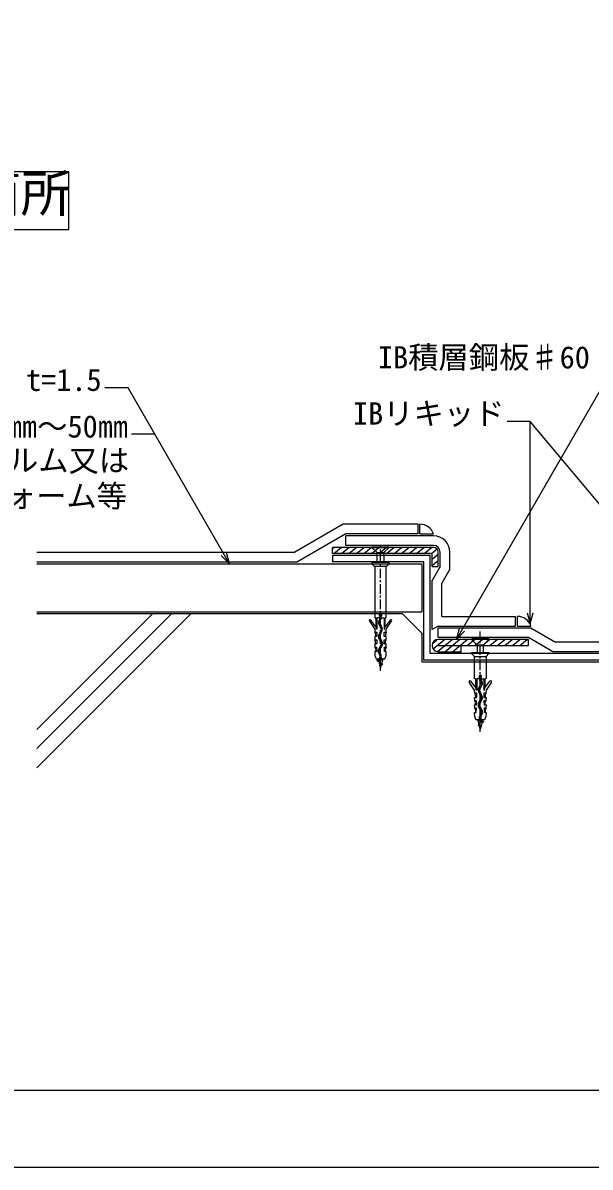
# Model space of a CAD drawing. Units: millimetres, scale not verified. Extents: x -840 to 5880, y -594 to 4158.
# Drawn here: x 1429 to 2608, y -594 to 1782 of the extents above; entities that cross this region are included whole.
import ezdxf
from ezdxf.enums import TextEntityAlignment as Align

# ---------------------------------------------------------------- set-up
doc = ezdxf.new("R2010")
doc.units = ezdxf.units.MM
doc.header["$LTSCALE"] = 4
doc.linetypes.add('CHAIN1', pattern=[8, 5, -1, 1, -1])
for name, color, linetype in [('0-1_IBｼｰﾄ', 7, 'Continuous'), ('0-2_IBリキッド', 7, 'Continuous'), ('0-3_中心線', 1, 'CHAIN1'), ('0-5_図面枠', 7, 'Continuous'), ('0-6_寸法線', 7, 'Continuous'), ('0-7_文字', 7, 'Continuous'), ('0-8_断熱材', 2, 'Continuous'), ('0-9_構築線', 2, 'Continuous'), ('0-A_緩衝フォーム', 7, 'Continuous'), ('0-B_表題欄', 7, 'Continuous'), ('0-C_躯体', 7, 'Continuous'), ('0-D_輪郭線', 2, 'Continuous'), ('0-E_部材(積層鋼板)', 4, 'Continuous'), ('0-F_部材(ﾋﾞｽ類)', 7, 'Continuous')]:
    doc.layers.add(name, color=color, linetype=linetype)
doc.styles.add('MS Gothic', font='')
doc.styles.get('MS Gothic').set_extended_font_data('MS Gothic')

msp = doc.modelspace()

# ---------------------------------------------------------------- linework, layer by layer
at = {"layer": '0-1_IBｼｰﾄ'}
for p, q in [((2094.952, 740.929), (1994.493, 682.929)), ((2250.311, 740.929), (2094.952, 740.929)), ((2250.311, 720.929), (2250.311, 740.929)), ((2100.311, 720.929), (1999.852, 662.929)), ((2250.311, 720.929), (2100.311, 720.929)), ((2282.311, 716.929), (2100.311, 716.929)), ((2100.311, 696.929), (2100.311, 716.929)), ((2282.311, 696.929), (2100.311, 696.929)), ((1458.311, 682.929), (1994.493, 682.929)), ((2296.311, 652.929), (2296.311, 682.929)), ((2316.311, 647.57), (2316.311, 682.929)), ((1458.311, 662.929), (1999.852, 662.929)), ((2296.311, 652.929), (2279.644, 624.062)), ((2316.311, 647.57), (2299.644, 618.703)), ((2279.644, 522.283), (2279.644, 624.062)), ((2299.644, 549.596), (2299.644, 618.703)), ((2299.644, 549.596), (2453.003, 549.596)), ((2453.003, 529.596), (2453.003, 549.596)), ((2292.311, 529.596), (2279.644, 522.283)), ((2292.311, 529.596), (2453.003, 529.596)), ((2292.311, 505.596), (2292.311, 525.596)), ((2786.171, 476.262), (2530.451, 476.262)), ((2780.812, 496.262), (2535.81, 496.262))]:
    msp.add_line(p, q, dxfattribs=at)
for points in [[(2292.311, 525.596), (2485.003, 525.596), (2535.81, 496.262)], [(2530.451, 476.262), (2479.644, 505.596), (2292.311, 505.596)]]:
    msp.add_lwpolyline(points, dxfattribs=at)
for radius in [34, 14]:
    msp.add_arc((2282.311, 682.929), radius, 0, 90, dxfattribs=at)
at = {"layer": '0-2_IBリキッド'}
for p, q in [((2254.311, 720.929), (2254.311, 740.929)), ((2254.311, 720.929), (2282.311, 720.929)), ((2457.003, 529.596), (2457.003, 549.596)), ((2457.003, 529.596), (2485.003, 529.596))]:
    msp.add_line(p, q, dxfattribs=at)
for centre in [(2254.311, 711.329), (2457.003, 519.996)]:
    msp.add_arc(centre, 29.6, 18.92464, 90, dxfattribs=at)
at = {"layer": '0-3_中心線'}
for p, q in [((2172.311, 436.657), (2172.311, 696.929)), ((2379.644, 309.857), (2379.644, 518.133))]:
    msp.add_line(p, q, dxfattribs=at)
at = {"layer": '0-5_図面枠'}
msp.add_lwpolyline([(5880, -594), (5880, 4158), (-840, 4158), (-840, -594)], close=True, dxfattribs=at)
at = {"layer": '0-6_寸法線'}
for p, q in [((2329.937, 501.596), (2659.726, 1072.814)), ((2483.182, 954.269), (2435.182, 954.269)), ((2483.18, 533.814), (2483.182, 954.269)), ((2834.473, 535.612), (2483.182, 954.269)), ((1703.043, 927.864), (1655.043, 927.864))]:
    msp.add_line(p, q, dxfattribs=at)
for points in [[(1858.311, 658.929), (1647.618, 1023.864), (1599.618, 1023.864)], [(1841.34, 675.9), (1858.311, 658.929), (1852.099, 682.111)], [(2476.968, 556.996), (2483.18, 533.813), (2489.392, 556.996)], [(2346.907, 518.566), (2329.937, 501.596), (2336.148, 524.778)]]:
    msp.add_lwpolyline(points, dxfattribs=at)
at = {"layer": '0-8_断熱材'}
for p, q in [((1458.311, 658.929), (2258.311, 658.929)), ((1458.311, 558.929), (2258.311, 558.929))]:
    msp.add_line(p, q, dxfattribs=at)
at = {"layer": '0-9_構築線'}
msp.add_line((2258.311, 658.929), (2258.311, 558.929), dxfattribs=at)
at = {"layer": '0-A_緩衝フォーム'}
for p, q in [((2275.644, 676.262), (2072.311, 676.262)), ((2072.311, 676.262), (2072.311, 662.929)), ((2275.644, 472.262), (2275.644, 676.262)), ((2262.311, 662.929), (2072.311, 662.929)), ((2262.311, 458.929), (2262.311, 662.929)), ((3054.311, 458.929), (2262.311, 458.929)), ((3040.977, 472.262), (2275.644, 472.262))]:
    msp.add_line(p, q, dxfattribs=at)
at = {"layer": '0-B_表題欄'}
msp.add_lwpolyline([(724.947, 1352.859), (1524.947, 1352.859), (1524.947, 1472.859), (724.947, 1472.859)], close=True, dxfattribs=at)
at = {"layer": '0-C_躯体'}
for p, q in [((2218.311, 554.929), (1458.311, 554.929)), ((1738.311, 554.929), (1458.311, 274.929)), ((1698.713, 554.929), (1458.311, 314.527)), ((1777.909, 554.929), (1458.311, 235.331)), ((2258.311, 514.929), (2218.311, 554.929)), ((2258.311, 514.929), (2258.311, 454.929))]:
    msp.add_line(p, q, dxfattribs=at)
msp.add_lwpolyline([(2258.311, 454.929), (3058.311, 454.929), (3058.311, 514.929)], dxfattribs=at)
at = {"layer": '0-D_輪郭線'}
msp.add_lwpolyline([(5720, 3998), (-680, 3998), (-680, -434), (5720, -434)], close=True, dxfattribs=at)
at = {"layer": '0-E_部材(積層鋼板)'}
for p, q in [((2072.311, 690.643), (2075.053, 692.929)), ((2075.476, 680.262), (2090.67, 692.929)), ((2091.092, 680.262), (2106.286, 692.929)), ((2106.709, 680.262), (2121.903, 692.929)), ((2122.326, 680.262), (2137.52, 692.929)), ((2137.943, 680.262), (2153.137, 692.929)), ((2153.56, 680.262), (2168.754, 692.929)), ((2184.794, 680.262), (2199.988, 692.929)), ((2200.41, 680.262), (2215.604, 692.929)), ((2216.027, 680.262), (2231.221, 692.929)), ((2231.644, 680.262), (2246.838, 692.929)), ((2247.261, 680.262), (2262.455, 692.929)), ((2262.878, 680.262), (2278.072, 692.929)), ((2278.012, 679.86), (2289.73, 689.629)), ((2279.644, 668.201), (2292.311, 678.761)), ((2279.644, 655.182), (2292.311, 665.742)), ((2280.741, 494.072), (2289.333, 501.234)), ((2281.774, 481.914), (2305.384, 501.596)), ((2290.739, 476.367), (2321.001, 501.596)), ((2306.229, 476.262), (2336.617, 501.596)), ((2321.846, 476.262), (2352.234, 501.596)), ((2352.657, 488.929), (2367.851, 501.596)), ((2383.891, 488.929), (2399.085, 501.596)), ((2399.508, 488.929), (2414.702, 501.596)), ((2415.125, 488.929), (2430.318, 501.596)), ((2430.741, 488.929), (2445.935, 501.596)), ((2446.358, 488.929), (2461.552, 501.596)), ((2461.975, 488.929), (2477.169, 501.596)), ((2337.463, 476.262), (2339.644, 478.081)), ((2477.592, 488.929), (2479.644, 490.64))]:
    msp.add_line(p, q, dxfattribs=at)
at = {"layer": '0-E_部材(積層鋼板)', "color": 7}
for p, q in [((2282.311, 692.929), (2072.311, 692.929)), ((2279.644, 652.929), (2279.644, 677.105)), ((2292.311, 652.929), (2292.311, 682.929)), ((2279.644, 652.929), (2292.311, 652.929))]:
    msp.add_line(p, q, dxfattribs=at)
for points in [[(2276.486, 680.262), (2072.311, 680.262), (2072.311, 692.929)], [(2292.311, 488.929), (2479.644, 488.929), (2479.644, 501.596), (2292.311, 501.596)], [(2292.311, 476.262), (2339.644, 476.262), (2339.644, 488.929)]]:
    msp.add_lwpolyline(points, dxfattribs=at)
at = {"layer": '0-E_部材(積層鋼板)'}
for points in [[(2169.177, 680.262), (2172.311, 682.875), (2184.371, 692.929)], [(2368.274, 488.929), (2379.644, 498.408), (2383.468, 501.596)]]:
    msp.add_lwpolyline(points, dxfattribs=at)
at = {"layer": '0-E_部材(積層鋼板)', "color": 7}
for centre, radius, start, end in [((2282.311, 682.929), 10, 0, 90), ((2276.486, 677.105), 3.158, 0, 90), ((2292.311, 488.929), 12.667, 90, 270)]:
    msp.add_arc(centre, radius, start, end, dxfattribs=at)
at = {"layer": '0-F_部材(ﾋﾞｽ類)'}
for p, q in [((2154.311, 692.929), (2190.311, 692.929)), ((2178.991, 681.609), (2165.631, 681.609)), ((2165.631, 661.336), (2165.631, 679.952)), ((2178.991, 679.952), (2178.991, 661.336)), ((2154.322, 658.929), (2190.299, 658.929)), ((2184.311, 652.869), (2160.311, 652.869)), ((2170.917, 549.22), (2170.917, 546.057)), ((2171.05, 549.297), (2171.05, 546.057)), ((2173.572, 546.057), (2173.572, 549.297)), ((2173.704, 546.057), (2173.704, 549.22)), ((2163.591, 526.915), (2162.8, 527.951)), ((2170.653, 544.814), (2168.376, 539.118)), ((2168.47, 535.65), (2173.862, 524.02)), ((2170.822, 544.874), (2168.501, 539.072)), ((2168.59, 535.706), (2173.982, 524.076)), ((2170.841, 538.133), (2173.125, 543.845)), ((2175.929, 525.001), (2170.858, 536.812)), ((2170.964, 538.084), (2173.286, 543.888)), ((2176.05, 525.055), (2170.98, 536.864)), ((2181.03, 526.915), (2181.821, 527.951)), ((2173.889, 522.184), (2168.416, 509.39)), ((2168.449, 505.871), (2173.964, 493.613)), ((2174.011, 522.132), (2168.538, 509.338)), ((2168.57, 505.926), (2174.084, 493.67)), ((2170.459, 508.508), (2175.942, 521.173)), ((2176.276, 494.901), (2170.485, 506.956)), ((2170.58, 508.455), (2176.064, 521.12)), ((2176.414, 494.927), (2170.605, 507.014)), ((2397.644, 501.596), (2361.644, 501.596)), ((2173.816, 491.336), (2167.626, 479.645)), ((2173.93, 491.267), (2167.743, 479.583)), ((2169.956, 478.474), (2176.302, 490.347)), ((2172.892, 470.905), (2169.982, 476.174)), ((2170.073, 478.411), (2176.419, 490.285)), ((2173.008, 470.969), (2170.098, 476.239)), ((2372.964, 490.276), (2386.324, 490.276)), ((2372.964, 488.619), (2372.964, 474.669)), ((2386.324, 474.669), (2386.324, 488.619)), ((2177.003, 461.336), (2164.961, 457.131)), ((2175.858, 461.336), (2164.961, 457.531)), ((2167.139, 461.336), (2167.483, 460.052)), ((2167.628, 475.046), (2170.53, 469.577)), ((2167.745, 475.108), (2170.647, 469.639)), ((2177.483, 461.336), (2168.644, 455.717)), ((2174.845, 451.489), (2170.477, 448.876)), ((2171.018, 468.146), (2170.886, 468.146)), ((2170.886, 468.146), (2170.965, 461.336)), ((2173.736, 468.146), (2173.603, 468.146)), ((2173.657, 461.336), (2173.736, 468.146)), ((2397.633, 472.262), (2361.655, 472.262)), ((2367.644, 466.202), (2391.644, 466.202)), ((2176.104, 450.23), (2169.544, 447.943)), ((2176.104, 449.83), (2169.544, 447.543)), ((2174.204, 449.1), (2170.982, 446.991)), ((2375.905, 398.388), (2380.975, 410.198)), ((2376.026, 398.335), (2381.097, 410.145)), ((2383.365, 409.04), (2377.973, 397.409)), ((2383.485, 408.984), (2378.093, 397.353)), ((2378.251, 419.39), (2378.251, 422.554)), ((2378.383, 419.39), (2378.383, 422.63)), ((2380.991, 411.417), (2378.668, 417.221)), ((2381.114, 411.467), (2378.83, 417.178)), ((2380.905, 422.63), (2380.905, 419.39)), ((2381.038, 422.554), (2381.038, 419.39)), ((2381.133, 418.207), (2383.454, 412.405)), ((2381.302, 418.147), (2383.579, 412.451)), ((2370.925, 400.249), (2370.134, 401.284)), ((2375.541, 368.26), (2381.35, 380.347)), ((2375.679, 368.235), (2381.47, 380.289)), ((2381.374, 381.788), (2375.891, 394.453)), ((2381.496, 381.842), (2376.012, 394.506)), ((2377.944, 395.465), (2383.416, 382.671)), ((2378.066, 395.517), (2383.539, 382.724)), ((2388.363, 400.249), (2389.155, 401.284)), ((2381.882, 351.744), (2375.536, 363.618)), ((2381.999, 351.807), (2375.653, 363.681)), ((2383.385, 379.259), (2377.871, 367.003)), ((2383.506, 379.204), (2377.991, 366.946)), ((2378.025, 364.601), (2384.212, 352.917)), ((2378.139, 364.669), (2384.329, 352.979)), ((2374.952, 334.669), (2386.994, 330.464)), ((2376.097, 334.669), (2386.994, 330.864)), ((2378.219, 341.48), (2378.352, 341.48)), ((2378.298, 334.669), (2378.219, 341.48)), ((2378.947, 344.303), (2381.857, 349.572)), ((2379.063, 344.239), (2381.973, 349.508)), ((2380.936, 341.48), (2381.069, 341.48)), ((2381.069, 341.48), (2380.99, 334.669)), ((2384.21, 348.442), (2381.308, 342.973)), ((2384.327, 348.379), (2381.425, 342.91)), ((2384.816, 334.669), (2384.472, 333.386)), ((2375.851, 323.563), (2382.41, 321.276)), ((2375.851, 323.163), (2382.41, 320.876)), ((2377.11, 324.823), (2381.477, 322.209)), ((2377.75, 322.434), (2380.972, 320.324))]:
    msp.add_line(p, q, dxfattribs=at)
for points in [[(2164.459, 682.781), (2154.311, 692.929), (2154.311, 694.129), (2190.311, 694.129), (2190.311, 692.929), (2180.162, 682.781)], [(2184.473, 653.103), (2190.299, 658.929), (2190.299, 661.336), (2154.322, 661.336), (2154.322, 658.929), (2160.148, 653.103)], [(2160.383, 652.537), (2160.383, 547.189), (2160.454, 547.189), (2160.738, 547.046), (2161.023, 547.046), (2161.307, 546.904), (2162.14, 546.718)], [(2182.481, 546.718), (2183.315, 546.904), (2183.599, 547.046), (2183.883, 547.046), (2184.168, 547.189), (2184.239, 547.189), (2184.239, 652.537)], [(2149.318, 539.682), (2160.311, 522.891), (2160.666, 516.491), (2164.933, 516.491), (2164.933, 507.603), (2160.311, 507.603), (2160.666, 501.131), (2164.72, 501.131), (2164.435, 492.314), (2160.311, 492.314), (2160.666, 485.843), (2164.151, 485.843), (2163.866, 476.954), (2160.311, 476.954), (2160.743, 468.392), (2163.311, 461.336), (2181.311, 461.336), (2183.879, 468.392), (2184.311, 476.954), (2180.755, 476.954), (2180.471, 485.843), (2183.955, 485.843), (2184.311, 492.314), (2180.186, 492.314), (2179.902, 501.131), (2183.955, 501.131), (2184.311, 507.603), (2179.689, 507.603), (2179.689, 516.491), (2183.955, 516.491), (2184.311, 522.891), (2195.304, 539.682)], [(2162.8, 545.909), (2162.8, 527.951), (2152.209, 541.813)], [(2170.917, 546.34), (2164.934, 546.34), (2164.934, 522.891), (2163.867, 522.891), (2163.867, 525.903)], [(2173.704, 546.34), (2179.688, 546.34), (2179.688, 522.891), (2180.755, 522.891), (2180.755, 525.903)], [(2192.413, 541.813), (2181.821, 527.951), (2181.821, 545.909)], [(2160.666, 516.491), (2160.666, 515.496), (2161.875, 512.438), (2162.017, 507.603)], [(2162.231, 492.314), (2162.16, 497.149), (2160.666, 500.349), (2160.666, 501.131)], [(2182.391, 492.314), (2182.462, 497.149), (2183.955, 500.349), (2183.955, 501.131)], [(2183.955, 516.491), (2183.955, 515.496), (2182.746, 512.438), (2182.604, 507.603)], [(2387.496, 491.447), (2397.644, 501.596), (2397.644, 502.796), (2361.644, 502.796), (2361.644, 501.596), (2371.793, 491.447)], [(2160.666, 485.843), (2160.666, 485.131), (2162.444, 481.789), (2162.515, 476.954)], [(2183.955, 485.843), (2183.955, 485.131), (2182.177, 481.789), (2182.106, 476.954)], [(2169.169, 461.336), (2167.483, 460.052), (2164.961, 457.531), (2164.961, 457.131), (2168.644, 455.717), (2170.477, 448.876), (2169.544, 447.943), (2169.544, 447.543), (2170.982, 446.991), (2172.311, 442.033), (2174.204, 449.1), (2176.104, 449.83), (2176.104, 450.23), (2174.845, 451.489), (2177.483, 461.336)], [(2171.018, 461.336), (2171.018, 465.244), (2173.603, 465.244), (2173.603, 461.336)], [(2367.482, 466.436), (2361.655, 472.262), (2361.655, 474.669), (2397.633, 474.669), (2397.633, 472.262), (2391.807, 466.436)], [(2369.474, 420.052), (2368.64, 420.237), (2368.356, 420.38), (2368.072, 420.38), (2367.787, 420.522), (2367.716, 420.522), (2367.716, 465.871)], [(2391.572, 465.871), (2391.572, 420.522), (2391.501, 420.522), (2391.217, 420.38), (2390.932, 420.38), (2390.648, 420.237), (2389.815, 420.052)], [(2402.637, 413.016), (2391.644, 396.225), (2391.289, 389.825), (2387.022, 389.825), (2387.022, 380.936), (2391.644, 380.936), (2391.289, 374.465), (2387.235, 374.465), (2387.52, 365.647), (2391.644, 365.647), (2391.289, 359.176), (2387.804, 359.176), (2388.089, 350.287), (2391.644, 350.287), (2391.212, 341.725), (2388.644, 334.669), (2370.644, 334.669), (2368.076, 341.725), (2367.644, 350.287), (2371.2, 350.287), (2371.484, 359.176), (2368, 359.176), (2367.644, 365.647), (2371.769, 365.647), (2372.053, 374.465), (2368, 374.465), (2367.644, 380.936), (2372.266, 380.936), (2372.266, 389.825), (2368, 389.825), (2367.644, 396.225), (2356.651, 413.016)], [(2359.542, 415.146), (2370.134, 401.284), (2370.134, 419.242)], [(2378.251, 419.673), (2372.267, 419.673), (2372.267, 396.224), (2371.2, 396.224), (2371.2, 399.236)], [(2381.038, 419.673), (2387.021, 419.673), (2387.021, 396.224), (2388.088, 396.224), (2388.088, 399.236)], [(2389.155, 419.242), (2389.155, 401.284), (2399.746, 415.146)], [(2368, 389.825), (2368, 388.829), (2369.209, 385.771), (2369.351, 380.936)], [(2391.289, 389.825), (2391.289, 388.829), (2390.08, 385.771), (2389.937, 380.936)], [(2369.564, 365.647), (2369.493, 370.483), (2368, 373.683), (2368, 374.465)], [(2368, 359.176), (2368, 358.465), (2369.777, 355.123), (2369.849, 350.287)], [(2391.289, 359.176), (2391.289, 358.465), (2389.511, 355.123), (2389.44, 350.287)], [(2389.724, 365.647), (2389.795, 370.483), (2391.289, 373.683), (2391.289, 374.465)], [(2382.786, 334.669), (2384.472, 333.386), (2386.994, 330.864), (2386.994, 330.464), (2383.311, 329.05), (2381.477, 322.209), (2382.41, 321.276), (2382.41, 320.876), (2380.972, 320.324), (2379.644, 315.367), (2377.75, 322.434), (2375.851, 323.163), (2375.851, 323.563), (2377.11, 324.823), (2374.472, 334.669), (2383.311, 329.05)], [(2380.936, 334.669), (2380.936, 338.578), (2378.352, 338.578), (2378.352, 334.669)]]:
    msp.add_lwpolyline(points, dxfattribs=at)
for centre, radius, start, end in [((2161.631, 679.952), 4, 0, 45), ((2182.991, 679.952), 4, 135, 180), ((2159.583, 652.537), 0.8, 0, 45), ((2185.039, 652.537), 0.8, 135, 180), ((2161.974, 545.909), 0.827, 360, 78.37519), ((2172.311, 551.572), 2.734, 300.64443, 239.35557), ((2172.311, 551.572), 2.601, 298.99242, 241.00758), ((2182.648, 545.909), 0.827, 101.62481, 180), ((2150.782, 540.723), 1.796, 37.38183, 215.39037), ((2161.867, 525.903), 2, 0, 30.42714), ((2172.443, 537.493), 4.38, 158.2146, 204.87271), ((2172.443, 537.493), 4.247, 158.17187, 204.87271), ((2167.865, 546.057), 3.052, 335.97512, 0), ((2172.443, 537.493), 1.725, 158.20137, 203.23665), ((2167.865, 546.057), 3.185, 338.19323, 0), ((2172.443, 537.493), 1.593, 158.19323, 203.23665), ((2167.865, 546.057), 5.707, 337.19074, 360), ((2167.865, 546.057), 5.839, 338.19323, 0), ((2171.815, 523.071), 2.256, 336.84042, 24.87271), ((2171.815, 523.071), 2.389, 336.84042, 24.87271), ((2171.558, 523.071), 4.778, 336.58818, 23.8287), ((2171.558, 523.071), 4.91, 336.58818, 23.8287), ((2182.755, 525.903), 2, 149.57286, 180), ((2193.84, 540.723), 1.796, 324.60963, 142.61817), ((2172.443, 507.668), 4.38, 156.84042, 204.22194), ((2172.443, 507.668), 4.247, 156.84042, 204.22194), ((2172.16, 507.761), 1.858, 156.27812, 205.66734), ((2172.16, 507.761), 1.725, 156.27812, 205.66734), ((2171.965, 477.348), 4.91, 152.09899, 207.95156), ((2171.965, 477.348), 4.778, 152.09899, 207.95156), ((2172.063, 477.348), 2.389, 151.87656, 209.41932), ((2172.063, 477.348), 2.256, 151.87656, 209.43109), ((2171.947, 492.601), 2.256, 325.90086, 26.66039), ((2171.947, 492.601), 2.389, 326.07565, 26.59167), ((2172.089, 492.601), 4.778, 331.85925, 28.78795), ((2172.089, 492.601), 4.91, 331.85949, 28.27499), ((2368.964, 488.619), 4, 360, 45), ((2390.324, 488.619), 4, 135, 180), ((2167.833, 468.146), 3.052, 0, 27.95156), ((2167.833, 468.146), 3.185, 0, 27.95156), ((2167.896, 468.146), 5.707, 0, 28.91197), ((2167.896, 468.146), 5.839, 0, 28.91198), ((2366.916, 465.871), 0.8, 0, 45), ((2392.372, 465.871), 0.8, 135, 180), ((2358.115, 414.056), 1.796, 37.38183, 215.39037), ((2369.307, 419.242), 0.827, 0, 78.37519), ((2379.644, 424.906), 2.734, 300.64443, 239.35557), ((2379.644, 424.906), 2.601, 298.99242, 241.00758), ((2384.09, 419.39), 5.839, 180, 201.80677), ((2384.09, 419.39), 5.707, 180, 202.80926), ((2384.09, 419.39), 3.185, 180, 201.80677), ((2379.512, 410.826), 1.593, 336.76335, 21.80677), ((2384.09, 419.39), 3.052, 180, 204.02488), ((2379.512, 410.826), 1.725, 336.76335, 21.79863), ((2379.512, 410.826), 4.247, 335.12729, 21.82813), ((2379.512, 410.826), 4.38, 335.12729, 21.7854), ((2389.981, 419.242), 0.827, 101.62481, 180), ((2401.173, 414.056), 1.796, 324.60963, 142.61817), ((2369.2, 399.236), 2, 0, 30.42714), ((2380.397, 396.405), 4.91, 156.1713, 203.41182), ((2380.397, 396.405), 4.778, 156.1713, 203.41182), ((2380.14, 396.405), 2.389, 155.12729, 203.15958), ((2380.14, 396.405), 2.256, 155.12729, 203.15958), ((2379.795, 381.094), 1.725, 334.33266, 23.72188), ((2379.795, 381.094), 1.858, 334.33266, 23.72188), ((2379.512, 381.001), 4.247, 335.77806, 23.15958), ((2379.512, 381.001), 4.38, 335.77806, 23.15958), ((2390.088, 399.236), 2, 149.57286, 180), ((2379.866, 365.934), 4.91, 151.72501, 208.14051), ((2379.866, 365.934), 4.778, 151.21205, 208.14075), ((2380.007, 365.934), 2.389, 153.40833, 213.92435), ((2380.007, 365.934), 2.256, 153.33961, 214.09914), ((2384.058, 341.48), 5.839, 151.08802, 180), ((2384.058, 341.48), 5.707, 151.08803, 180), ((2384.121, 341.48), 3.185, 152.04844, 180), ((2384.121, 341.48), 3.052, 152.04844, 180), ((2379.892, 350.681), 2.256, 330.56891, 28.12344), ((2379.892, 350.681), 2.389, 330.58068, 28.12344), ((2379.99, 350.681), 4.778, 332.04844, 27.90101), ((2379.99, 350.681), 4.91, 332.04844, 27.90101)]:
    msp.add_arc(centre, radius, start, end, dxfattribs=at)

# ---------------------------------------------------------------- texts
at = {"layer": '0-7_文字', "style": 'MS Gothic'}
for s, height, p in [('※ 溝が浅い箇所', 76.97, (742.3, 1366.448)), ('IB積層鋼板♯60', 46.18, (2166.924, 1050.637)), ('サンタックIB-HWCシート t=1.5', 46.18, (711.852, 1003.88)), ('IBリキッド', 46.18, (2115.131, 934.042)), ('断熱材 t=25㎜～50㎜', 46.18, (1049.916, 907.149)), ('発砲ポリスチレン3種b＋フィルム又は', 46.18, (579.419, 836.662)), ('硬質ウレタンフォーム等', 46.18, (952.698, 762.662))]:
    msp.add_text(s, height=height, dxfattribs=at).set_placement(p, align=Align.BOTTOM_LEFT)

doc.saveas('drawing.dxf')
